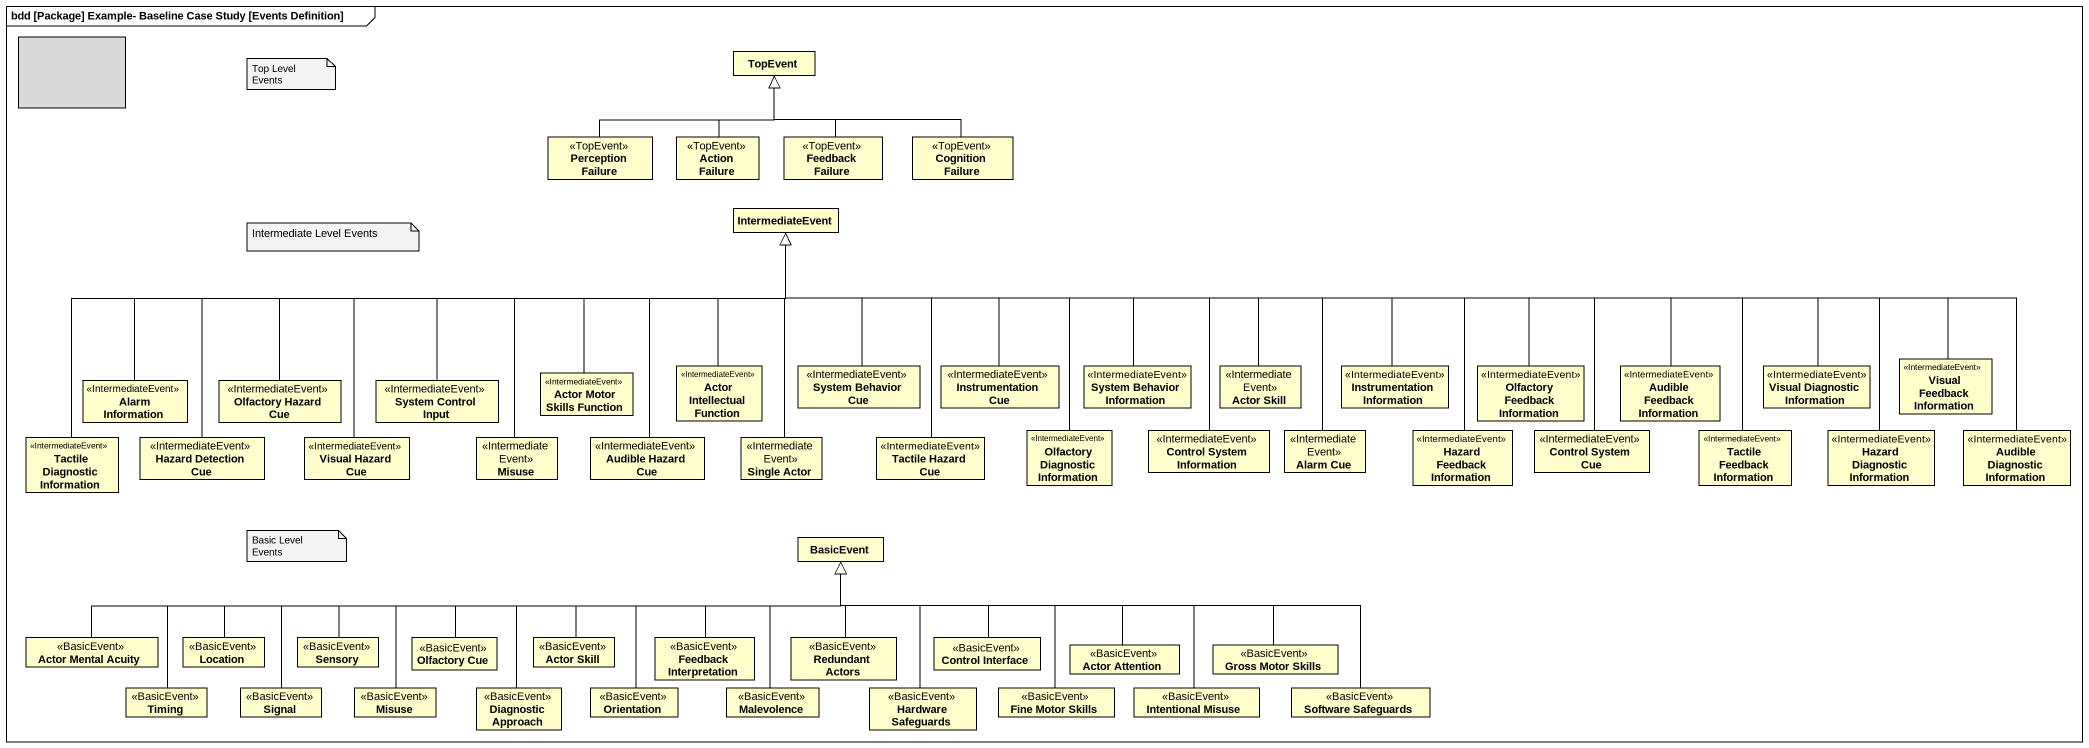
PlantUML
@startuml
mainframe bdd [Package] Example- Baseline Case Study [Events Definition]
allowmixing
hide circle
hide empty members
rectangle " " as rectangle1 #D9D9D9
class TopEvent
class "Perception Failure" as Perception_Failure <<TopEvent>>
class "Action Failure" as Action_Failure <<TopEvent>>
class "Feedback Failure" as Feedback_Failure <<TopEvent>>
class "Cognition Failure" as Cognition_Failure <<TopEvent>>
class IntermediateEvent
class "Alarm Information" as Alarm_Information <<IntermediateEvent>>
class "Olfactory Hazard Cue" as Olfactory_Hazard_Cue <<IntermediateEvent>>
class "System Control Input" as System_Control_Input <<IntermediateEvent>>
class "Actor Motor Skills Function" as Actor_Motor_Skills_Function <<IntermediateEvent>>
class "Actor Intellectual Function" as Actor_Intellectual_Function <<IntermediateEvent>>
class "System Behavior Cue" as System_Behavior_Cue <<IntermediateEvent>>
class "Instrumentation Cue" as Instrumentation_Cue <<IntermediateEvent>>
class "System Behavior Information" as System_Behavior_Information <<IntermediateEvent>>
class "Actor Skill" as Actor_Skill <<IntermediateEvent>>
class "Instrumentation Information" as Instrumentation_Information <<IntermediateEvent>>
class "Olfactory Feedback Information" as Olfactory_Feedback <<IntermediateEvent>>
class "Audible Feedback Information" as Audible_Feedback_Information <<IntermediateEvent>>
class "Visual Diagnostic Information" as Visual_Diagnostic <<IntermediateEvent>>
class "Visual Feedback Information" as Visual_Feedback_Information <<IntermediateEvent>>
class "Olfactory Diagnostic Information" as Olfactory_Diagnostic <<IntermediateEvent>>
class "Control System Information" as Control_System_Information <<IntermediateEvent>>
class "Alarm Cue" as Alarm_Cue <<IntermediateEvent>>
class "Hazard Feedback Information" as Hazard_Feedback_Information <<IntermediateEvent>>
class "Control System Cue" as Control_System_Cue <<IntermediateEvent>>
class "Tactile Feedback Information" as Tactile_Feedback_Information <<IntermediateEvent>>
class "Hazard Diagnostic Information" as Hazard_Diagnostic <<IntermediateEvent>>
class "Audible Diagnostic Information" as Audible_Diagnostic <<IntermediateEvent>>
class "Tactile Diagnostic Information" as Tactile_Diagnostic <<IntermediateEvent>>
class "Hazard Detection Cue" as Hazard_Detection_Cue <<IntermediateEvent>>
class "Visual Hazard Cue" as Visual_Hazard_Cue <<IntermediateEvent>>
class Misuse <<IntermediateEvent>>
class "Audible Hazard Cue" as Audible_Hazard_Cue <<IntermediateEvent>>
class "Single Actor" as Single_Actor <<IntermediateEvent>>
class "Tactile Hazard Cue" as Tactile_Hazard_Cue <<IntermediateEvent>>
class BasicEvent
class "Actor Mental Acuity" as Actor_Mental_Acuity <<BasicEvent>>
class Location <<BasicEvent>>
class Sensory <<BasicEvent>>
class "Olfactory Cue" as Olfactory_Cue <<BasicEvent>>
class "Actor Skill" as Actor_Skill_2 <<BasicEvent>>
class "Feedback Interpretation" as Feedback_Interpretation <<BasicEvent>>
class "Redundant Actors" as Redundant_Actors <<BasicEvent>>
class "Control Interface" as Control_Interface <<BasicEvent>>
class "Actor Attention" as Actor_Attention <<BasicEvent>>
class "Gross Motor Skills" as Gross_Motor_Skills <<BasicEvent>>
class Timing <<BasicEvent>>
class Signal <<BasicEvent>>
class "Misuse" as Misuse_2 <<BasicEvent>>
class "Diagnostic Approach" as Diagnostic_Approach <<BasicEvent>>
class Orientation <<BasicEvent>>
class Malevolence <<BasicEvent>>
class "Hardware Safeguards" as Hardware_Safeguards <<BasicEvent>>
class "Fine Motor Skills" as Fine_Motor_Skills <<BasicEvent>>
class "Intentional Misuse" as Intentional_Misuse <<BasicEvent>>
class "Software Safeguards" as Software_Safeguards <<BasicEvent>>
Perception_Failure -right-|> TopEvent
Action_Failure -up-|> TopEvent
Feedback_Failure -up-|> TopEvent
Cognition_Failure -left-|> TopEvent
Alarm_Information -right-|> IntermediateEvent
Olfactory_Hazard_Cue -right-|> IntermediateEvent
System_Control_Input -right-|> IntermediateEvent
Actor_Motor_Skills_Function -up-|> IntermediateEvent
Actor_Intellectual_Function -up-|> IntermediateEvent
System_Behavior_Cue -up-|> IntermediateEvent
Instrumentation_Cue -up-|> IntermediateEvent
System_Behavior_Information -left-|> IntermediateEvent
Actor_Skill -left-|> IntermediateEvent
Instrumentation_Information -left-|> IntermediateEvent
Olfactory_Feedback -left-|> IntermediateEvent
Audible_Feedback_Information -left-|> IntermediateEvent
Visual_Diagnostic -left-|> IntermediateEvent
Visual_Feedback_Information -left-|> IntermediateEvent
Olfactory_Diagnostic -up-|> IntermediateEvent
Control_System_Information -left-|> IntermediateEvent
Alarm_Cue -left-|> IntermediateEvent
Hazard_Feedback_Information -left-|> IntermediateEvent
Control_System_Cue -left-|> IntermediateEvent
Tactile_Feedback_Information -left-|> IntermediateEvent
Hazard_Diagnostic -left-|> IntermediateEvent
Audible_Diagnostic -left-|> IntermediateEvent
Tactile_Diagnostic -right-|> IntermediateEvent
Hazard_Detection_Cue -right-|> IntermediateEvent
Visual_Hazard_Cue -right-|> IntermediateEvent
Misuse -up-|> IntermediateEvent
Audible_Hazard_Cue -up-|> IntermediateEvent
Single_Actor -up-|> IntermediateEvent
Tactile_Hazard_Cue -up-|> IntermediateEvent
Actor_Mental_Acuity -right-|> BasicEvent
Location -right-|> BasicEvent
Sensory -right-|> BasicEvent
Olfactory_Cue -right-|> BasicEvent
Actor_Skill_2 -right-|> BasicEvent
Feedback_Interpretation -up-|> BasicEvent
Redundant_Actors -up-|> BasicEvent
Control_Interface -up-|> BasicEvent
Actor_Attention -left-|> BasicEvent
Gross_Motor_Skills -left-|> BasicEvent
Timing -right-|> BasicEvent
Signal -right-|> BasicEvent
Misuse_2 -right-|> BasicEvent
Diagnostic_Approach -right-|> BasicEvent
Orientation -up-|> BasicEvent
Malevolence -up-|> BasicEvent
Hardware_Safeguards -up-|> BasicEvent
Fine_Motor_Skills -up-|> BasicEvent
Intentional_Misuse -left-|> BasicEvent
Software_Safeguards -left-|> BasicEvent
note as N1
  Top Level Events
end note
note as N2
  Intermediate Level Events
end note
note as N3
  Basic Level Events
end note
@enduml
